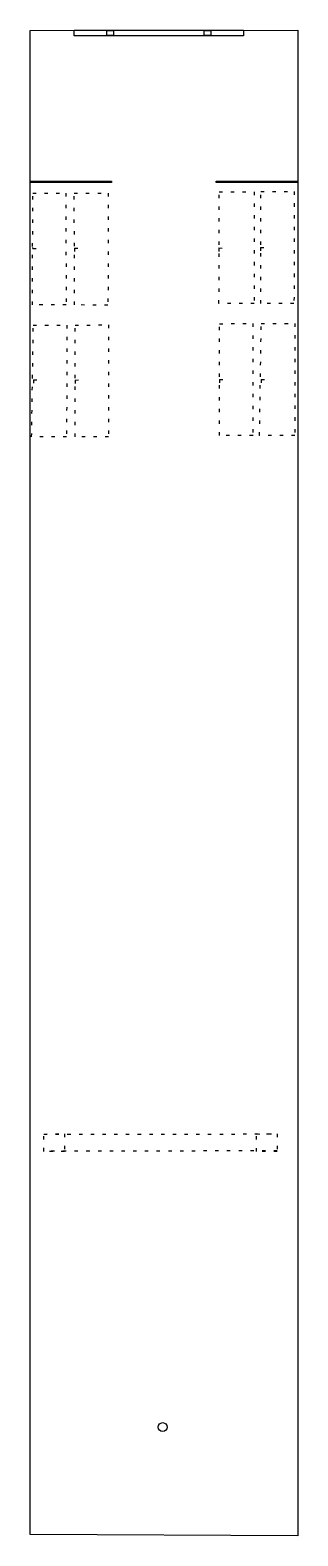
# Model space of a CAD drawing. Extents: x 0 to 8, y 0 to 44.9.
import ezdxf

# ---------------------------------------------------------------- set-up
doc = ezdxf.new("R2010")
doc.units = 0
doc.header["$MEASUREMENT"] = 0
doc.linetypes.add('DOT', pattern=[0.25, 0, -0.25])
doc.layers.add('LAYER01', color=7, linetype='CONTINUOUS')
doc.layers.add('LAYER06', color=7, linetype='CONTINUOUS')

# ---------------------------------------------------------------- blocks, each defined once
blk = doc.blocks.new('SKETCH-G3')
at = {"layer": 'LAYER06', "color": 7, "linetype": 'DOT'}
for q in [(7.206595, 38.449068), (6.907157, 38.259004)]:
    blk.add_line((6.906912, 38.448579), q, dxfattribs=at)
blk.add_lwpolyline([(6.909801, 40.118562), (7.909801, 40.120149), (7.904222, 36.780122), (6.91505, 36.778535)], close=True, dxfattribs=at)
blk = doc.blocks.new('SKETCH-G4')
at = {"layer": 'LAYER06', "color": 7, "linetype": 'DOT'}
for q in [(5.656668, 38.25699), (5.956107, 38.427028)]:
    blk.add_line((5.661369, 38.436553), q, dxfattribs=at)
blk.add_lwpolyline([(5.67008, 40.116609), (6.712434, 40.118135), (6.71858, 36.778169), (5.664501, 36.776582)], close=True, dxfattribs=at)
blk = doc.blocks.new('SKETCH-G2')
at = {"layer": 'LAYER06'}
for name in ['SKETCH-G4', 'SKETCH-G3']:
    blk.add_blockref(name, (0, 0), dxfattribs=at)
blk = doc.blocks.new('SKETCH-G6')
at = {"layer": 'LAYER06', "color": 7, "linetype": 'DOT'}
for q in [(7.227855, 34.508524), (6.928417, 34.318461)]:
    blk.add_line((6.928112, 34.508036), q, dxfattribs=at)
blk.add_lwpolyline([(6.925548, 36.178019), (7.925487, 36.179606), (7.930736, 32.839518), (6.877554, 32.837992)], close=True, dxfattribs=at)
blk = doc.blocks.new('SKETCH-G7')
at = {"layer": 'LAYER06', "color": 7, "linetype": 'DOT'}
for q in [(5.977306, 34.506571), (5.677929, 34.316447)]:
    blk.add_line((5.677562, 34.506022), q, dxfattribs=at)
blk.add_lwpolyline([(5.674938, 36.176066), (6.674938, 36.177653), (6.680187, 32.837565), (5.680187, 32.835978)], close=True, dxfattribs=at)
blk = doc.blocks.new('SKETCH-G5')
at = {"layer": 'LAYER06'}
for name in ['SKETCH-G7', 'SKETCH-G6']:
    blk.add_blockref(name, (0, 0), dxfattribs=at)
blk = doc.blocks.new('SKETCH-G9')
at = {"layer": 'LAYER06', "color": 7, "linetype": 'DOT'}
for q in [(1.659325, 38.431725), (1.351216, 38.241661)]:
    blk.add_line((1.35091, 38.431237), q, dxfattribs=at)
blk.add_lwpolyline([(1.342211, 40.076448), (2.353039, 40.078035), (2.349617, 36.72718), (1.349617, 36.73636)], close=True, dxfattribs=at)
blk = doc.blocks.new('SKETCH-G10')
at = {"layer": 'LAYER06', "color": 7, "linetype": 'DOT'}
for q in [(0.104723, 38.451136), (0.291381, 38.416901)]:
    blk.add_line((0.104418, 38.421096), q, dxfattribs=at)
blk.add_lwpolyline([(0.102489, 40.074495), (1.091661, 40.076021), (1.099007, 36.735994), (0.09691, 36.734407)], close=True, dxfattribs=at)
blk = doc.blocks.new('SKETCH-G8')
at = {"layer": 'LAYER06'}
for name in ['SKETCH-G10', 'SKETCH-G9']:
    blk.add_blockref(name, (0, 0), dxfattribs=at)
blk = doc.blocks.new('SKETCH-G12')
at = {"layer": 'LAYER06', "color": 7, "linetype": 'DOT'}
for q in [(1.671093, 34.502978), (1.371593, 34.276347)]:
    blk.add_line((1.371349, 34.493761), q, dxfattribs=at)
blk.add_lwpolyline([(1.368725, 36.135905), (2.368725, 36.137492), (2.365303, 32.797404), (1.373974, 32.795878)], close=True, dxfattribs=at)
blk = doc.blocks.new('SKETCH-G13')
at = {"layer": 'LAYER06', "color": 7, "linetype": 'DOT'}
for q in [(0.420543, 34.499256), (0.121166, 34.309192)]:
    blk.add_line((0.1208, 34.498767), q, dxfattribs=at)
blk.add_lwpolyline([(0.118175, 36.133952), (1.118175, 36.135539), (1.114754, 32.795451), (0.070242, 32.793925)], close=True, dxfattribs=at)
blk = doc.blocks.new('SKETCH-G11')
at = {"layer": 'LAYER06'}
for name in ['SKETCH-G13', 'SKETCH-G12']:
    blk.add_blockref(name, (0, 0), dxfattribs=at)
blk = doc.blocks.new('SKETCH-G1')
at = {"layer": 'LAYER06', "color": 7, "linetype": 'Continuous'}
blk.add_lwpolyline([(0.02869, 44.935023), (8.019958, 44.943023), (8.020498, -0.024566), (0.024138, 0.01956)], close=True, dxfattribs=at)
at = {"layer": 'LAYER06', "color": 7, "linetype": 'DOT'}
for points in [[(0.433858, 11.977021), (1.051228, 11.977998), (1.052022, 11.459321), (0.434651, 11.458405)], [(0.435506, 11.972566), (7.401936, 11.977934), (7.402669, 11.473115), (0.436299, 11.462129)], [(6.784355, 11.977021), (7.401725, 11.977998), (7.402519, 11.459321), (6.785148, 11.458405)]]:
    blk.add_lwpolyline(points, close=True, dxfattribs=at)
at = {"layer": 'LAYER06', "color": 7, "linetype": 'Continuous'}
blk.add_circle((3.98402, 3.223603), 0.13343, dxfattribs=at)
at = {"layer": 'LAYER06'}
for name in ['SKETCH-G8', 'SKETCH-G2', 'SKETCH-G11', 'SKETCH-G5']:
    blk.add_blockref(name, (0, 0), dxfattribs=at)

msp = doc.modelspace()

# ---------------------------------------------------------------- linework, layer by layer
at = {"layer": 'LAYER01', "color": 7, "linetype": 'Continuous'}
for points in [[(1.343563, 44.768924), (1.343563, 44.939205), (6.395249, 44.939205), (6.395249, 44.768924)], [(2.318239, 44.7791), (2.318239, 44.929602), (2.518907, 44.929602), (2.518907, 44.7791)], [(5.220765, 44.7791), (5.220765, 44.929602), (5.421434, 44.929602), (5.421434, 44.7791)], [(0.035783, 40.391377), (0.035783, 40.434688), (2.450416, 40.434688), (2.450416, 40.391377)], [(5.579693, 40.391377), (5.579693, 40.434688), (7.994325, 40.434688), (7.994325, 40.391377)]]:
    msp.add_lwpolyline(points, close=True, dxfattribs=at)

# ---------------------------------------------------------------- block references
at = {"layer": 'LAYER01'}
msp.add_blockref('SKETCH-G1', (0, 0), dxfattribs=at)

doc.saveas('drawing.dxf')
